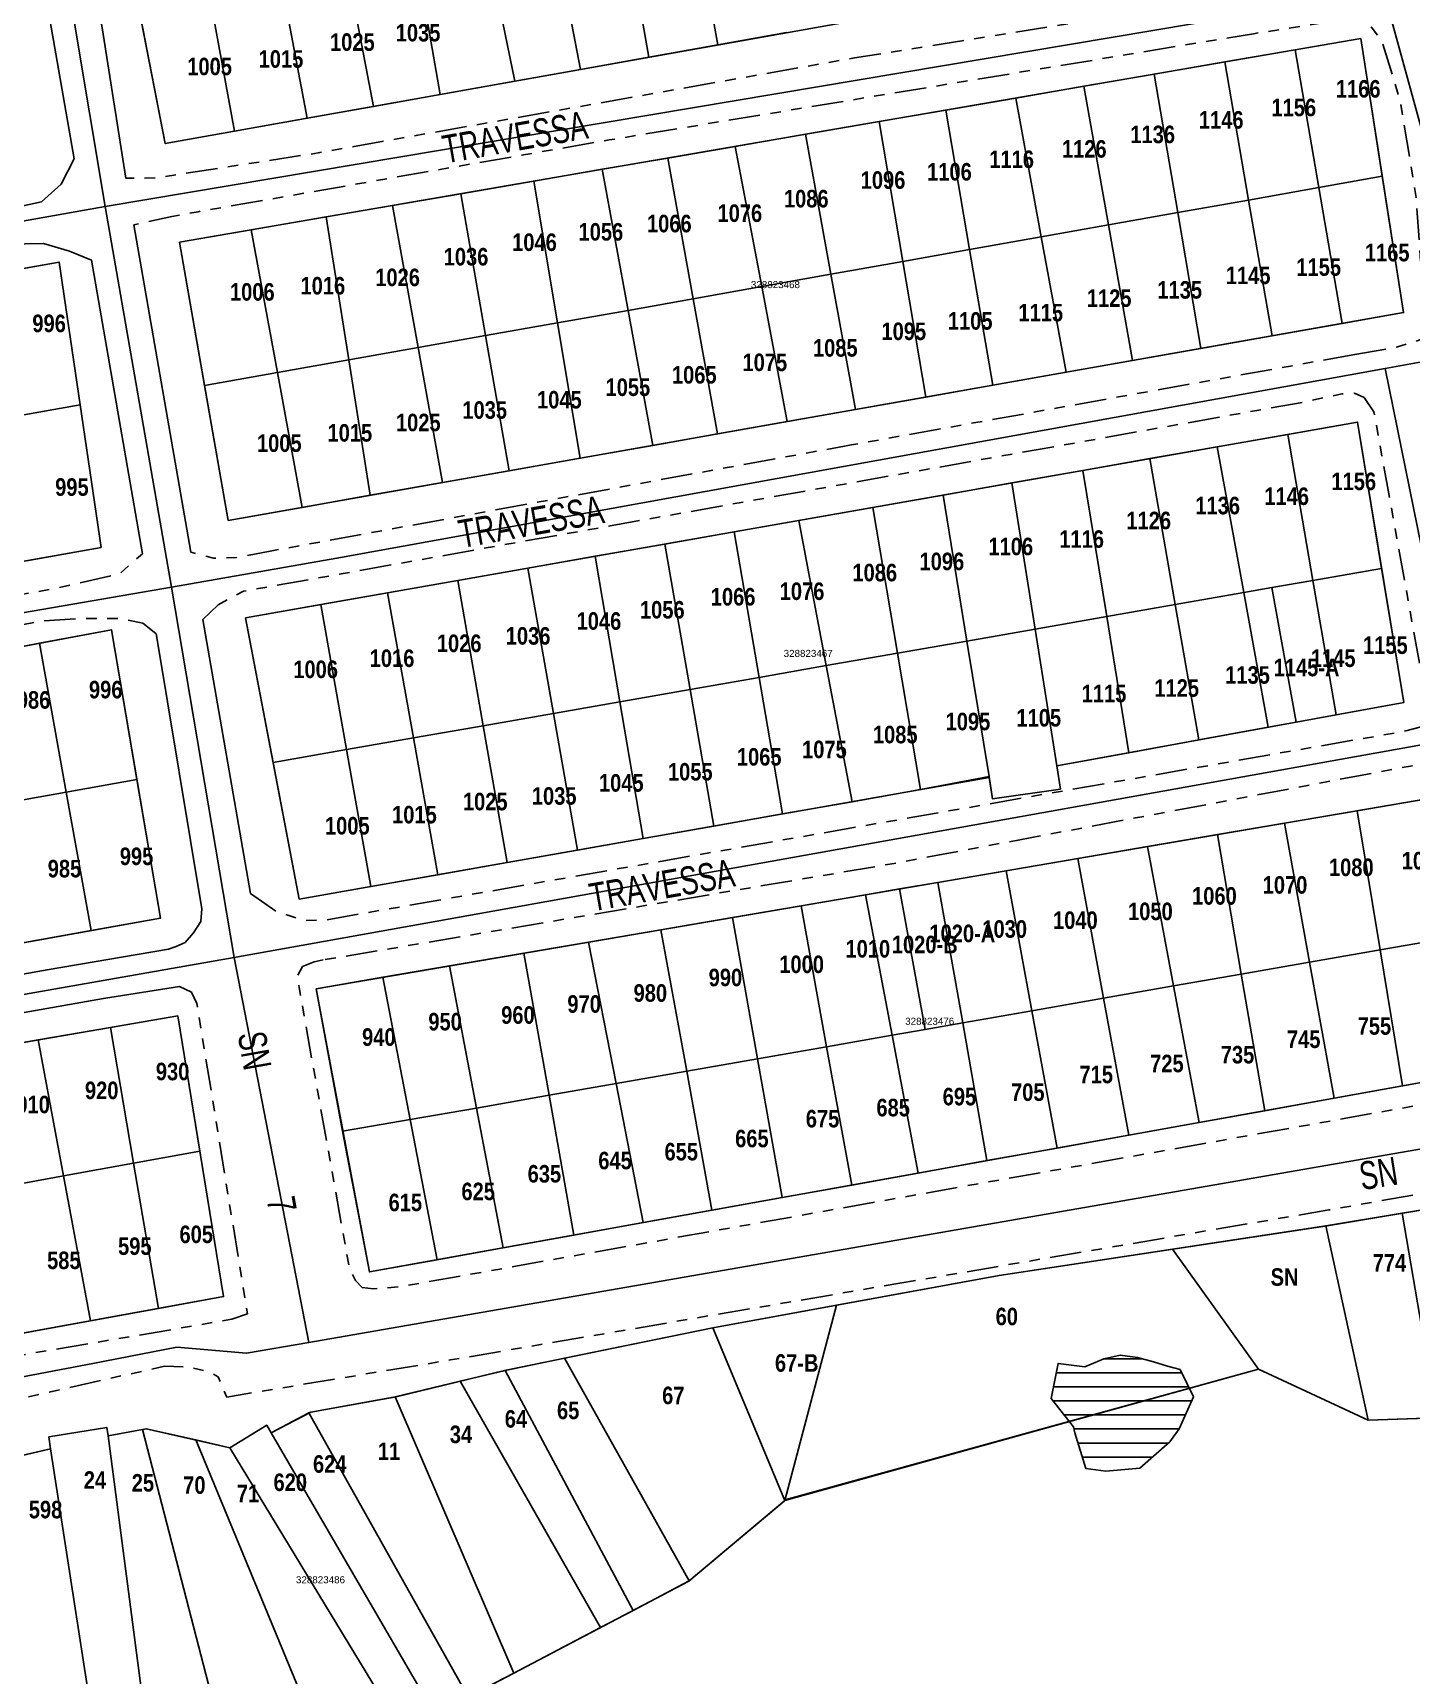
# Model space of a CAD drawing. Extents: x 205316 to 208372, y 4848714 to 4853250.
# Drawn here: x 206676 to 206872.6, y 4851716.8 to 4851951.1 of the extents above; entities that cross this region are included whole.
import ezdxf
from ezdxf.enums import TextEntityAlignment as Align

# ---------------------------------------------------------------- set-up
doc = ezdxf.new("R2010")
doc.units = 0
doc.header["$LTSCALE"] = 1.5
doc.header["$MEASUREMENT"] = 0
doc.linetypes.add('TRACO_25', pattern=[8, 3, -1, 1, -1, 1, -1])
for name, color, linetype in [('CD-MALHA-LOTES', 40, 'CONTINUOUS'), ('CD_TXT_QUADRA', 7, 'CONTINUOUS'), ('HD-HACH-HIDROG', 160, 'CONTINUOUS'), ('HD-LAGOS-PERENE', 170, 'CONTINUOUS'), ('RU-QUADRAS', 6, 'CONTINUOUS'), ('SV-EIXO-RUA-N-PAV', 6, 'CONTINUOUS'), ('SV-EIXO-RUA-PAV', 20, 'CONTINUOUS'), ('SV-RUA-NAO-PAV-S-GUIA-C-GUIA', 7, 'CONTINUOUS'), ('SV-RUA-PAVIM-S-GUIA-C-GUIA', 7, 'CONTINUOUS'), ('SV-TXT-RUA-N-PAV-S-GUIA-C-GUIA', 7, 'CONTINUOUS'), ('SV-TXT-RUA-PAV-S-GUIA-C-GUIA', 7, 'CONTINUOUS'), ('Th_NmrPort', 7, 'CONTINUOUS')]:
    doc.layers.add(name, color=color, linetype=linetype)
doc.styles.add('ARIAL', font='arial.ttf')
doc.styles.add('ROMANS', font='arial.ttf', dxfattribs={"height": 0.2})
doc.styles.get("Standard").update_dxf_attribs({"font": 'swisscbo.ttf'})

# ---------------------------------------------------------------- blocks, each defined once
blk = doc.blocks.new('*X4')
at = {"layer": 'HD-HACH-HIDROG', "color": 0}
for p, q in [((206828.775286, 4851761.919361), (206834.353728, 4851761.919417)), ((206821.996251, 4851759.91926), (206839.878236, 4851759.919439)), ((206821.597745, 4851757.919223), (206840.867294, 4851757.919416)), ((206821.554378, 4851755.91919), (206841.308304, 4851755.919387)), ((206823.118315, 4851753.919172), (206840.429231, 4851753.919346)), ((206824.514342, 4851751.919153), (206839.550157, 4851751.919304)), ((206825.077302, 4851749.919126), (206837.976091, 4851749.919255)), ((206825.707308, 4851747.919099), (206835.718748, 4851747.919199))]:
    blk.add_line(p, q, dxfattribs=at)

msp = doc.modelspace()

# ---------------------------------------------------------------- linework, layer by layer
at = {"layer": 'CD-MALHA-LOTES', "linetype": 'Continuous'}
for p, q in [((206773.73, 4851949.38), (206770.15, 4851969.2)), ((206760.35, 4851967.46), (206763.91, 4851947.63)), ((206750.36, 4851965.69), (206754.17, 4851945.89)), ((206730.71, 4851962.2), (206734.14, 4851942.31)), ((206740.7, 4851963.97), (206744.78, 4851944.21)), ((206720.85, 4851960.45), (206724.64, 4851940.61)), ((206715.18, 4851938.92), (206711.39, 4851958.77)), ((206691.06, 4851955.16), (206694.94, 4851935.31)), ((206701.15, 4851956.95), (206704.79, 4851937.07)), ((206773.73, 4851949.38), (206783.55, 4851951.13)), ((206763.91, 4851947.63), (206773.73, 4851949.38)), ((206846.04, 4851946.94), (206856.09, 4851948.68)), ((206865.43, 4851950.29), (206856.09, 4851948.68)), ((206856.09, 4851948.68), (206859.44, 4851929.03)), ((206868.5, 4851930.64), (206865.43, 4851950.29)), ((206744.78, 4851944.21), (206754.17, 4851945.89)), ((206754.17, 4851945.89), (206763.91, 4851947.63)), ((206846.04, 4851946.94), (206835.96, 4851945.21)), ((206849.43, 4851927.25), (206846.04, 4851946.94)), ((206734.14, 4851942.31), (206744.78, 4851944.21)), ((206825.92, 4851943.47), (206816.23, 4851941.8)), ((206835.96, 4851945.21), (206825.92, 4851943.47)), ((206825.92, 4851943.47), (206829.43, 4851923.69)), ((206835.96, 4851945.21), (206839.33, 4851925.45)), ((206724.64, 4851940.61), (206734.14, 4851942.31)), ((206806.25, 4851940.08), (206816.23, 4851941.8)), ((206816.23, 4851941.8), (206819.86, 4851921.99)), ((206704.79, 4851937.07), (206715.18, 4851938.92)), ((206715.18, 4851938.92), (206724.64, 4851940.61)), ((206806.25, 4851940.08), (206796.74, 4851938.44)), ((206809.64, 4851920.17), (206806.25, 4851940.08)), ((206694.94, 4851935.31), (206704.79, 4851937.07)), ((206786.23, 4851936.63), (206776.23, 4851934.9)), ((206796.74, 4851938.44), (206786.23, 4851936.63)), ((206789.86, 4851916.66), (206786.23, 4851936.63)), ((206800.12, 4851918.48), (206796.74, 4851938.44)), ((206776.23, 4851934.9), (206766.59, 4851933.24)), ((206780.01, 4851914.9), (206776.23, 4851934.9)), ((206766.59, 4851933.24), (206757.25, 4851931.63)), ((206770.21, 4851913.16), (206766.59, 4851933.24)), ((206747.48, 4851929.94), (206737.1, 4851928.15)), ((206757.25, 4851931.63), (206747.48, 4851929.94)), ((206750.86, 4851909.72), (206747.48, 4851929.94)), ((206757.25, 4851931.63), (206760.94, 4851911.51)), ((206859.44, 4851929.03), (206868.5, 4851930.64)), ((206871.54, 4851911.18), (206868.5, 4851930.64)), ((206737.1, 4851928.15), (206727.36, 4851926.47)), ((206740.62, 4851907.9), (206737.1, 4851928.15)), ((206849.43, 4851927.25), (206839.33, 4851925.45)), ((206859.44, 4851929.03), (206849.43, 4851927.25)), ((206852.78, 4851907.86), (206849.43, 4851927.25)), ((206859.44, 4851929.03), (206862.75, 4851909.63)), ((206717.89, 4851924.84), (206707.2, 4851923)), ((206727.36, 4851926.47), (206717.89, 4851924.84)), ((206721.11, 4851904.43), (206717.89, 4851924.84)), ((206731.01, 4851906.19), (206727.36, 4851926.47)), ((206839.33, 4851925.45), (206829.43, 4851923.69)), ((206842.63, 4851906.07), (206839.33, 4851925.45)), ((206707.2, 4851923), (206696.96, 4851921.23)), ((206707.2, 4851923), (206710.93, 4851902.62)), ((206829.43, 4851923.69), (206819.86, 4851921.99)), ((206832.86, 4851904.34), (206829.43, 4851923.69)), ((206696.96, 4851921.23), (206700.55, 4851900.78)), ((206809.64, 4851920.17), (206800.12, 4851918.48)), ((206819.86, 4851921.99), (206809.64, 4851920.17)), ((206812.94, 4851900.82), (206809.64, 4851920.17)), ((206823.4, 4851902.67), (206819.86, 4851921.99)), ((206679.78, 4851918.39), (206668.48, 4851916.37)), ((206682.78, 4851898.04), (206679.78, 4851918.39)), ((206789.86, 4851916.66), (206800.12, 4851918.48)), ((206800.12, 4851918.48), (206803.4, 4851899.13)), ((206780.01, 4851914.9), (206789.86, 4851916.66)), ((206793.37, 4851897.36), (206789.86, 4851916.66)), ((206760.94, 4851911.51), (206770.21, 4851913.16)), ((206770.21, 4851913.16), (206780.01, 4851914.9)), ((206770.21, 4851913.16), (206773.68, 4851893.88)), ((206780.01, 4851914.9), (206783.64, 4851895.64)), ((206760.94, 4851911.51), (206750.86, 4851909.72)), ((206760.94, 4851911.51), (206764.47, 4851892.25)), ((206862.75, 4851909.63), (206871.54, 4851911.18)), ((206750.86, 4851909.72), (206740.62, 4851907.9)), ((206750.86, 4851909.72), (206754.08, 4851890.41)), ((206852.78, 4851907.86), (206862.75, 4851909.63)), ((206721.11, 4851904.43), (206731.01, 4851906.19)), ((206731.01, 4851906.19), (206740.62, 4851907.9)), ((206731.01, 4851906.19), (206734.47, 4851886.94)), ((206740.62, 4851907.9), (206743.97, 4851888.62)), ((206832.86, 4851904.34), (206842.63, 4851906.07)), ((206842.63, 4851906.07), (206852.78, 4851907.86)), ((206710.93, 4851902.62), (206721.11, 4851904.43)), ((206721.11, 4851904.43), (206724.17, 4851885.12)), ((206823.4, 4851902.67), (206832.86, 4851904.34)), ((206710.93, 4851902.62), (206700.55, 4851900.78)), ((206714.45, 4851883.4), (206710.93, 4851902.62)), ((206812.94, 4851900.82), (206823.4, 4851902.67)), ((206700.55, 4851900.78), (206703.92, 4851881.54)), ((206803.4, 4851899.13), (206793.37, 4851897.36)), ((206803.4, 4851899.13), (206812.94, 4851900.82)), ((206671.82, 4851896.09), (206682.78, 4851898.04)), ((206685.78, 4851877.68), (206682.78, 4851898.04)), ((206783.64, 4851895.64), (206793.37, 4851897.36)), ((206773.68, 4851893.88), (206783.64, 4851895.64)), ((206864.96, 4851895.57), (206855.02, 4851893.82)), ((206868.4, 4851874.69), (206864.96, 4851895.57)), ((206754.08, 4851890.41), (206764.47, 4851892.25)), ((206764.47, 4851892.25), (206773.68, 4851893.88)), ((206844.96, 4851892.05), (206835.35, 4851890.35)), ((206855.02, 4851893.82), (206844.96, 4851892.05)), ((206848.75, 4851871.25), (206844.96, 4851892.05)), ((206855.02, 4851893.82), (206858.61, 4851872.98)), ((206743.97, 4851888.62), (206754.08, 4851890.41)), ((206835.35, 4851890.35), (206825.79, 4851888.67)), ((206835.35, 4851890.35), (206838.97, 4851869.54)), ((206734.47, 4851886.94), (206743.97, 4851888.62)), ((206825.79, 4851888.67), (206815.67, 4851886.89)), ((206825.79, 4851888.67), (206829.19, 4851867.82)), ((206724.17, 4851885.12), (206714.45, 4851883.4)), ((206724.17, 4851885.12), (206734.47, 4851886.94)), ((206805.89, 4851885.16), (206795.84, 4851883.39)), ((206815.67, 4851886.89), (206805.89, 4851885.16)), ((206809.26, 4851864.33), (206805.89, 4851885.16)), ((206815.67, 4851886.89), (206818.97, 4851866.03)), ((206703.92, 4851881.54), (206714.45, 4851883.4)), ((206795.84, 4851883.39), (206785.27, 4851881.53)), ((206799.35, 4851862.6), (206795.84, 4851883.39)), ((206785.27, 4851881.53), (206776.06, 4851879.91)), ((206789.2, 4851860.82), (206785.27, 4851881.53)), ((206766.19, 4851878.17), (206756.25, 4851876.42)), ((206776.06, 4851879.91), (206766.19, 4851878.17)), ((206769.78, 4851857.42), (206766.19, 4851878.17)), ((206779.63, 4851859.14), (206776.06, 4851879.91)), ((206675.15, 4851875.79), (206685.78, 4851877.68)), ((206756.25, 4851876.42), (206746.65, 4851874.73)), ((206759.78, 4851855.67), (206756.25, 4851876.42)), ((206746.65, 4851874.73), (206736.65, 4851872.97)), ((206750.28, 4851854), (206746.65, 4851874.73)), ((206858.61, 4851872.98), (206868.4, 4851874.69)), ((206871.56, 4851855.57), (206868.4, 4851874.69)), ((206717.11, 4851869.52), (206726.64, 4851871.2)), ((206736.65, 4851872.97), (206726.64, 4851871.2)), ((206726.64, 4851871.2), (206730.33, 4851850.51)), ((206736.65, 4851872.97), (206740.29, 4851852.25)), ((206838.97, 4851869.54), (206848.75, 4851871.25)), ((206848.75, 4851871.25), (206852.74, 4851871.95)), ((206848.75, 4851871.25), (206852.24, 4851852.04)), ((206858.61, 4851872.98), (206852.74, 4851871.95)), ((206852.74, 4851871.95), (206856.2, 4851852.76)), ((206861.9, 4851853.8), (206858.61, 4851872.98)), ((206717.11, 4851869.52), (206706.36, 4851867.63)), ((206720.78, 4851848.84), (206717.11, 4851869.52)), ((206829.19, 4851867.82), (206838.97, 4851869.54)), ((206842.33, 4851850.23), (206838.97, 4851869.54)), ((206706.36, 4851867.63), (206710.31, 4851847)), ((206818.97, 4851866.03), (206829.19, 4851867.82)), ((206832.35, 4851848.4), (206829.19, 4851867.82)), ((206677.01, 4851864.01), (206667.24, 4851862.17)), ((206687.25, 4851865.93), (206677.01, 4851864.01)), ((206677.01, 4851864.01), (206680.82, 4851842.76)), ((206690.89, 4851844.56), (206687.25, 4851865.93)), ((206799.35, 4851862.6), (206809.26, 4851864.33)), ((206809.26, 4851864.33), (206818.97, 4851866.03)), ((206812.43, 4851845.02), (206809.26, 4851864.33)), ((206818.97, 4851866.03), (206822.06, 4851846.52)), ((206789.2, 4851860.82), (206799.35, 4851862.6)), ((206802.64, 4851843.13), (206799.35, 4851862.6)), ((206769.78, 4851857.42), (206779.63, 4851859.14)), ((206779.63, 4851859.14), (206789.2, 4851860.82)), ((206782.98, 4851839.67), (206779.63, 4851859.14)), ((206792.88, 4851841.41), (206789.2, 4851860.82)), ((206759.78, 4851855.67), (206769.78, 4851857.42)), ((206769.78, 4851857.42), (206773.15, 4851837.93)), ((206750.28, 4851854), (206759.78, 4851855.67)), ((206763.09, 4851836.16), (206759.78, 4851855.67)), ((206861.9, 4851853.8), (206871.56, 4851855.57)), ((206740.29, 4851852.25), (206730.33, 4851850.51)), ((206740.29, 4851852.25), (206750.28, 4851854)), ((206743.71, 4851832.75), (206740.29, 4851852.25)), ((206750.28, 4851854), (206753.7, 4851834.51)), ((206852.24, 4851852.04), (206842.33, 4851850.23)), ((206856.2, 4851852.76), (206852.24, 4851852.04)), ((206856.2, 4851852.76), (206861.9, 4851853.8)), ((206730.33, 4851850.51), (206720.78, 4851848.84)), ((206733.81, 4851831), (206730.33, 4851850.51)), ((206832.35, 4851848.4), (206842.33, 4851850.23)), ((206710.31, 4851847), (206720.78, 4851848.84)), ((206720.78, 4851848.84), (206724.24, 4851829.32)), ((206822.06, 4851846.52), (206832.35, 4851848.4)), ((206714.05, 4851827.52), (206710.31, 4851847)), ((206802.64, 4851843.13), (206812.43, 4851845.02)), ((206812.92, 4851841.8), (206812.43, 4851845.02)), ((206822.06, 4851846.52), (206822.58, 4851843.21)), ((206670.92, 4851840.99), (206680.82, 4851842.76)), ((206680.82, 4851842.76), (206690.89, 4851844.56)), ((206684.35, 4851823.03), (206680.82, 4851842.76)), ((206694.26, 4851824.81), (206690.89, 4851844.56)), ((206792.88, 4851841.41), (206802.64, 4851843.13)), ((206822.58, 4851843.21), (206812.92, 4851841.8)), ((206782.98, 4851839.67), (206792.88, 4851841.41)), ((206874.63, 4851841.79), (206864.89, 4851840.13)), ((206773.15, 4851837.93), (206782.98, 4851839.67)), ((206854.54, 4851838.36), (206844.97, 4851836.72)), ((206864.89, 4851840.13), (206854.54, 4851838.36)), ((206854.54, 4851838.36), (206858.13, 4851818.52)), ((206864.89, 4851840.13), (206868.18, 4851820.28)), ((206753.7, 4851834.51), (206763.09, 4851836.16)), ((206773.15, 4851837.93), (206763.09, 4851836.16)), ((206844.97, 4851836.72), (206835, 4851835.01)), ((206844.97, 4851836.72), (206848.39, 4851816.81)), ((206753.7, 4851834.51), (206743.71, 4851832.75)), ((206825.07, 4851833.31), (206814.86, 4851831.57)), ((206835, 4851835.01), (206825.07, 4851833.31)), ((206825.07, 4851833.31), (206828.73, 4851813.37)), ((206835, 4851835.01), (206838.72, 4851815.12)), ((206724.24, 4851829.32), (206733.81, 4851831)), ((206733.81, 4851831), (206743.71, 4851832.75)), ((206814.86, 4851831.57), (206805.13, 4851829.9)), ((206814.86, 4851831.57), (206818.52, 4851811.58)), ((206724.24, 4851829.32), (206714.05, 4851827.52)), ((206799.64, 4851828.96), (206794.79, 4851828.13)), ((206805.13, 4851829.9), (206799.64, 4851828.96)), ((206799.64, 4851828.96), (206803.28, 4851808.91)), ((206805.13, 4851829.9), (206808.66, 4851809.86)), ((206785.6, 4851826.56), (206775.81, 4851824.89)), ((206794.79, 4851828.13), (206785.6, 4851826.56)), ((206785.6, 4851826.56), (206789.25, 4851806.46)), ((206794.79, 4851828.13), (206798.58, 4851808.09)), ((206684.35, 4851823.03), (206694.26, 4851824.81)), ((206775.81, 4851824.89), (206765.62, 4851823.15)), ((206775.81, 4851824.89), (206779.39, 4851804.73)), ((206674.35, 4851821.23), (206684.35, 4851823.03)), ((206765.62, 4851823.15), (206755.28, 4851821.38)), ((206765.62, 4851823.15), (206769.3, 4851802.96)), ((206868.18, 4851820.28), (206878.02, 4851822)), ((206746.07, 4851819.8), (206735.46, 4851817.98)), ((206755.28, 4851821.38), (206746.07, 4851819.8)), ((206746.07, 4851819.8), (206749.66, 4851799.52)), ((206755.28, 4851821.38), (206759.23, 4851801.2)), ((206858.13, 4851818.52), (206868.18, 4851820.28)), ((206871.39, 4851800.88), (206868.18, 4851820.28)), ((206735.46, 4851817.98), (206725.94, 4851816.36)), ((206735.46, 4851817.98), (206739.31, 4851797.71)), ((206848.39, 4851816.81), (206858.13, 4851818.52)), ((206861.65, 4851799.12), (206858.13, 4851818.52)), ((206716.43, 4851814.73), (206725.94, 4851816.36)), ((206720.21, 4851794.39), (206716.43, 4851814.73)), ((206725.94, 4851816.36), (206729.86, 4851796.06)), ((206828.73, 4851813.37), (206838.72, 4851815.12)), ((206838.72, 4851815.12), (206848.39, 4851816.81)), ((206842.37, 4851795.65), (206838.72, 4851815.12)), ((206851.73, 4851797.33), (206848.39, 4851816.81)), ((206818.52, 4851811.58), (206828.73, 4851813.37)), ((206832.33, 4851793.84), (206828.73, 4851813.37)), ((206696.71, 4851810.86), (206687.1, 4851809.2)), ((206699.86, 4851791.55), (206696.71, 4851810.86)), ((206803.28, 4851808.91), (206808.66, 4851809.86)), ((206808.66, 4851809.86), (206818.52, 4851811.58)), ((206812.12, 4851790.2), (206808.66, 4851809.86)), ((206822.11, 4851792), (206818.52, 4851811.58)), ((206687.1, 4851809.2), (206676.82, 4851807.42)), ((206690.42, 4851789.84), (206687.1, 4851809.2)), ((206789.25, 4851806.46), (206798.58, 4851808.09)), ((206798.58, 4851808.09), (206803.28, 4851808.91)), ((206802.29, 4851788.43), (206798.58, 4851808.09)), ((206676.82, 4851807.42), (206666.43, 4851805.62)), ((206676.82, 4851807.42), (206680.44, 4851788.02)), ((206779.39, 4851804.73), (206789.25, 4851806.46)), ((206789.25, 4851806.46), (206792.84, 4851786.72)), ((206759.23, 4851801.2), (206769.3, 4851802.96)), ((206769.3, 4851802.96), (206779.39, 4851804.73)), ((206772.9, 4851783.13), (206769.3, 4851802.96)), ((206779.39, 4851804.73), (206782.91, 4851784.93)), ((206749.66, 4851799.52), (206759.23, 4851801.2)), ((206763.11, 4851781.37), (206759.23, 4851801.2)), ((206861.65, 4851799.12), (206871.39, 4851800.88)), ((206871.39, 4851800.88), (206881.34, 4851802.67)), ((206739.31, 4851797.71), (206749.66, 4851799.52)), ((206753.2, 4851779.58), (206749.66, 4851799.52)), ((206851.73, 4851797.33), (206861.65, 4851799.12)), ((206729.86, 4851796.06), (206720.21, 4851794.39)), ((206729.86, 4851796.06), (206739.31, 4851797.71)), ((206729.86, 4851796.06), (206733.72, 4851776.07)), ((206743.1, 4851777.76), (206739.31, 4851797.71)), ((206842.37, 4851795.65), (206851.73, 4851797.33)), ((206724.05, 4851774.33), (206720.21, 4851794.39)), ((206822.11, 4851792), (206832.33, 4851793.84)), ((206832.33, 4851793.84), (206842.37, 4851795.65)), ((206690.42, 4851789.84), (206699.86, 4851791.55)), ((206703.25, 4851770.8), (206699.86, 4851791.55)), ((206812.12, 4851790.2), (206822.11, 4851792)), ((206680.44, 4851788.02), (206690.42, 4851789.84)), ((206693.99, 4851769.11), (206690.42, 4851789.84)), ((206802.29, 4851788.43), (206812.12, 4851790.2)), ((206670.27, 4851786.18), (206680.44, 4851788.02)), ((206684.29, 4851767.35), (206680.44, 4851788.02)), ((206782.91, 4851784.93), (206792.84, 4851786.72)), ((206792.84, 4851786.72), (206802.29, 4851788.43)), ((206772.9, 4851783.13), (206782.91, 4851784.93)), ((206763.11, 4851781.37), (206772.9, 4851783.13)), ((206871.33, 4851782.69), (206860.42, 4851780.88)), ((206874.86, 4851783.28), (206871.33, 4851782.69)), ((206871.33, 4851782.69), (206876.33, 4851753.53)), ((206743.1, 4851777.76), (206753.2, 4851779.58)), ((206753.2, 4851779.58), (206763.11, 4851781.37)), ((206838.56, 4851777.56), (206860.42, 4851780.88)), ((206860.42, 4851780.88), (206866.46, 4851753.18)), ((206733.72, 4851776.07), (206743.1, 4851777.76)), ((206813.87, 4851773.8), (206838.56, 4851777.56)), ((206850.82, 4851760.44), (206838.56, 4851777.56)), ((206733.72, 4851776.07), (206724.05, 4851774.33)), ((206790.68, 4851769.57), (206813.87, 4851773.8)), ((206693.99, 4851769.11), (206703.25, 4851770.8)), ((206684.29, 4851767.35), (206693.99, 4851769.11)), ((206790.68, 4851769.57), (206773.03, 4851766.35)), ((206783.31, 4851741.72), (206790.68, 4851769.57)), ((206674.36, 4851765.54), (206684.29, 4851767.35)), ((206773.03, 4851766.35), (206751.87, 4851762.02)), ((206783.31, 4851741.72), (206773.03, 4851766.35)), ((206751.87, 4851762.02), (206743.39, 4851760.28)), ((206769.63, 4851730.24), (206751.87, 4851762.02)), ((206737, 4851758.74), (206727.72, 4851756.5)), ((206743.39, 4851760.28), (206737, 4851758.74)), ((206737, 4851758.74), (206756.99, 4851723.6)), ((206743.39, 4851760.28), (206761.65, 4851726.04)), ((206850.82, 4851760.44), (206783.31, 4851741.72)), ((206866.46, 4851753.18), (206850.82, 4851760.44)), ((206727.72, 4851756.5), (206715.67, 4851754.33)), ((206744.64, 4851717.1), (206727.72, 4851756.5)), ((206715.43, 4851754.21), (206710.03, 4851751.36)), ((206715.67, 4851754.33), (206715.43, 4851754.21)), ((206738.14, 4851713.69), (206715.43, 4851754.21)), ((206686.61, 4851752.13), (206678.31, 4851750.78)), ((206686.77, 4851750.95), (206686.61, 4851752.13)), ((206691.67, 4851751.86), (206686.77, 4851750.95)), ((206692.2, 4851751.96), (206691.67, 4851751.86)), ((206691.67, 4851751.86), (206704.48, 4851702.46)), ((206699.31, 4851750.35), (206692.2, 4851751.96)), ((206709.4, 4851752.47), (206704.15, 4851749.25)), ((206710.03, 4851751.36), (206709.4, 4851752.47)), ((206710.03, 4851751.36), (206733.41, 4851711.2)), ((206866.46, 4851753.18), (206876.33, 4851753.53)), ((206678.58, 4851749.07), (206670.7, 4851747.25)), ((206678.31, 4851750.78), (206678.58, 4851749.07)), ((206685.47, 4851704.65), (206678.58, 4851749.07)), ((206692.97, 4851703.78), (206686.77, 4851750.95)), ((206704.15, 4851749.25), (206699.31, 4851750.35)), ((206699.31, 4851750.35), (206717.73, 4851705.8)), ((206728.71, 4851708.73), (206704.15, 4851749.25)), ((206769.63, 4851730.24), (206783.31, 4851741.72)), ((206761.65, 4851726.04), (206769.63, 4851730.24)), ((206756.99, 4851723.6), (206761.65, 4851726.04)), ((206744.64, 4851717.1), (206756.99, 4851723.6)), ((206738.14, 4851713.69), (206744.64, 4851717.1))]:
    msp.add_line(p, q, dxfattribs=at)
at = {"layer": 'HD-LAGOS-PERENE', "flags": 128}
msp.add_lwpolyline([(206835.86, 4851761.48), (206833.6, 4851762.14), (206831.12, 4851762.43), (206828.8, 4851761.93), (206826.09, 4851760.77), (206822.27, 4851761.28), (206821.27, 4851756.28), (206824.46, 4851752.21), (206824.63, 4851751.35), (206826.23, 4851746.27), (206829.07, 4851745.92), (206833.9, 4851746.31), (206838.18, 4851750.1), (206839.55, 4851751.92), (206841.57, 4851756.51), (206839.65, 4851760.39), (206837.88, 4851760.89)], close=True, dxfattribs=at)
at = {"layer": 'RU-QUADRAS', "linetype": 'Continuous'}
for points in [[(206687.26, 4851974.57), (206845.54, 4852002.73), (206852.65, 4851963.47), (206694.94, 4851935.31)], [(206696.96, 4851921.23), (206865.43, 4851950.29), (206871.54, 4851911.18), (206703.92, 4851881.54)], [(206520.69, 4851889.51), (206579.41, 4851900.47), (206679.78, 4851918.39), (206685.78, 4851877.68), (206527.22, 4851849.56)], [(206706.36, 4851867.63), (206864.96, 4851895.57), (206871.56, 4851855.57), (206822.06, 4851846.52), (206822.58, 4851843.21), (206812.92, 4851841.8), (206812.45, 4851844.87), (206714.05, 4851827.52)], [(206517.69, 4851834.11), (206687.25, 4851865.93), (206694.26, 4851824.81), (206525.49, 4851794.46)], [(206716.43, 4851814.73), (206884.32, 4851843.45), (206890.95, 4851804.4), (206724.05, 4851774.33)], [(206503.38, 4851777.41), (206696.71, 4851810.86), (206703.25, 4851770.8), (206510.76, 4851735.73)]]:
    msp.add_lwpolyline(points, close=True, dxfattribs=at)
for points in [[(206650.85, 4851742.65), (206678.58, 4851749.07), (206678.31, 4851750.78), (206686.61, 4851752.13), (206686.78, 4851750.95), (206692.2, 4851751.96), (206704.15, 4851749.25), (206709.4, 4851752.47), (206710.05, 4851751.37), (206715.67, 4851754.33), (206727.87, 4851756.53), (206743.29, 4851760.26), (206773.03, 4851766.35), (206813.87, 4851773.8), (206860.62, 4851780.91), (206879.94, 4851784.13)], [(206540.06, 4851582.06), (206537.99, 4851616.46), (206557.62, 4851619.77), (206555.14, 4851629.26), (206537.17, 4851623.48), (206515.68, 4851620.39), (206520.5, 4851664.95), (206549.87, 4851661.86), (206550.23, 4851664.55), (206544.11, 4851693.33), (206546.81, 4851693.73), (206545.79, 4851699.4), (206623.06, 4851714.54), (206623.4, 4851711.77), (206705.03, 4851702.4), (206728.71, 4851708.73), (206769.61, 4851730.23), (206783.47, 4851741.86), (206850.82, 4851760.44), (206866.46, 4851753.18), (206880.23, 4851753.67)], [(206880.23, 4851753.67), (206866.46, 4851753.18), (206850.82, 4851760.44), (206783.47, 4851741.86), (206769.61, 4851730.23), (206728.71, 4851708.73), (206705.03, 4851702.4), (206623.4, 4851711.77)]]:
    msp.add_lwpolyline(points, dxfattribs=at)
at = {"layer": 'SV-EIXO-RUA-N-PAV', "flags": 128}
for points in [[(206955.57, 4851972.8), (206868.96, 4851956.1), (206865.03, 4851955.3), (206860.15, 4851954.92), (206853.61, 4851954.42), (206686.35, 4851926.32)], [(206868.96, 4851956.1), (206874.69, 4851935.1), (206876.44, 4851917.54), (206878.84, 4851905.02)], [(206955.71, 4851918.38), (206897.08, 4851908.32), (206887.66, 4851906.62), (206878.84, 4851905.02), (206868.91, 4851903.22), (206719.42, 4851876.13), (206695.8, 4851872.01), (206510.33, 4851840.06), (206473.11, 4851833.64), (206346.98, 4851811.89), (206331.94, 4851808.45), (206323.57, 4851806.62), (206172.98, 4851780.86), (206163.33, 4851780.28)], [(206868.91, 4851903.22), (206879.9, 4851849.18)], [(206955.57, 4851862.93), (206898.87, 4851853.57), (206897.22, 4851853.3), (206890.2, 4851848.62), (206879.9, 4851849.18), (206874.1, 4851849.5), (206704.78, 4851819.2)], [(206704.78, 4851819.2), (206715.41, 4851764.26)], [(206955.57, 4851806.05), (206898.12, 4851796.05), (206715.41, 4851764.26), (206706.54, 4851762.72), (206696.59, 4851763.59), (206684.59, 4851761.25), (206621.22, 4851749.25), (206549.22, 4851731.98), (206501.15, 4851723.14)]]:
    msp.add_lwpolyline(points, dxfattribs=at)
at = {"layer": 'SV-EIXO-RUA-PAV', "flags": 128}
for points in [[(206704.78, 4851819.2), (206695.8, 4851872.01), (206686.35, 4851926.32), (206677.53, 4851979.27), (206667.82, 4852034.78)], [(206686.35, 4851926.32), (206508.24, 4851894.7), (206462.75, 4851886.62), (206322.61, 4851861.73), (206309.38, 4851859.38), (206167.86, 4851834.74), (206162.29, 4851832.95), (206157.08, 4851831.27), (206148.22, 4851829.35), (206130.19, 4851826.89), (206114.33, 4851824.73), (205976.22, 4851801.42), (205834.97, 4851776.76), (205796.3, 4851770.11)], [(206163.12, 4851723.31), (206334.57, 4851753.84), (206341.29, 4851755.03), (206475.35, 4851778.9), (206492.66, 4851781.94), (206515.23, 4851785.91), (206704.78, 4851819.2)]]:
    msp.add_lwpolyline(points, dxfattribs=at)
at = {"layer": 'SV-RUA-NAO-PAV-S-GUIA-C-GUIA', "linetype": 'TRACO_25', "flags": 128}
for points in [[(206681.82, 4851974.79), (206685.9, 4851977.85), (206690.32, 4851978.79), (206721.13, 4851984.36), (206787.85, 4851996.42), (206845.41, 4852006.15), (206846.6, 4852005.81), (206847.56, 4852004.7), (206848.72, 4852001.46), (206850.82, 4851988.79), (206855.58, 4851960.02), (206855.14, 4851958.7), (206852.04, 4851956.89), (206793.24, 4851947.53), (206715.44, 4851933.76), (206693.57, 4851930.4), (206689.3, 4851930.37)], [(206864.56, 4851905.2), (206870.67, 4851906.28), (206874.01, 4851907.35), (206874.53, 4851910.03), (206873.32, 4851927.62), (206871.07, 4851941.34), (206868.49, 4851949.79), (206866.69, 4851952.28), (206862.83, 4851952.98), (206850.11, 4851950.97), (206758.26, 4851935.82), (206699.61, 4851925.58), (206695.85, 4851924.9), (206690.47, 4851923.69)], [(206864.56, 4851905.2), (206792.8, 4851892.32), (206709.89, 4851877.16), (206705.09, 4851876.27), (206701.82, 4851876.15), (206698.6, 4851877.02)], [(206700.28, 4851867.41), (206702.47, 4851869.51), (206706.09, 4851871.43), (206857.76, 4851898.5), (206862.71, 4851899.61), (206864.51, 4851899.67), (206865.91, 4851899.09), (206867.31, 4851897.02), (206875.09, 4851854.02), (206874.83, 4851853), (206874.03, 4851852.08), (206871.6, 4851851.45), (206717.56, 4851824.5), (206714.68, 4851824.47), (206710.74, 4851825.76), (206707.09, 4851828.33)], [(206505.4, 4851842.11), (206532.72, 4851846.63), (206623.36, 4851862.21), (206678.67, 4851871.71), (206688.37, 4851873.89), (206691.68, 4851876.78)], [(206693.59, 4851865.42), (206691.73, 4851866.86), (206688.36, 4851867.54), (206683.24, 4851867.55), (206677.26, 4851867.17), (206519.33, 4851838.87), (206516.02, 4851837.77), (206514.72, 4851836.86), (206513.39, 4851834.07), (206517.03, 4851808.14), (206519.95, 4851789.31)], [(206501.01, 4851780.51), (206499.29, 4851778.27), (206499.11, 4851777.57), (206498.44, 4851776.4), (206498.82, 4851770.8), (206503.49, 4851740.75), (206501.18, 4851739.54), (206500.57, 4851735.92), (206502.13, 4851725.35), (206506.23, 4851725.92), (206521.98, 4851729.03), (206536.12, 4851731.7), (206548.73, 4851733.24), (206558.2, 4851737.69), (206571.27, 4851740.55), (206588.15, 4851744.5), (206595.07, 4851747), (206603.04, 4851749.79), (206621.42, 4851751.13), (206635.38, 4851755.81), (206704.44, 4851767.57), (206706.65, 4851768.36), (206699.45, 4851812.61), (206698.67, 4851814.26)], [(206955.57, 4851799.97), (206934.14, 4851796.16), (206860.88, 4851783.17), (206735.63, 4851761.77), (206703.71, 4851756.48), (206702.49, 4851759.36), (206701.02, 4851760.12), (206698.13, 4851760.77), (206694.81, 4851760.87), (206654.52, 4851751.84), (206624, 4851746.46), (206585.03, 4851737.55), (206565.65, 4851732.94), (206559.17, 4851731.96), (206552.85, 4851730.31), (206529.3, 4851726.65), (206511.96, 4851723.83), (206509.42, 4851722.02), (206508.46, 4851720.4), (206508.21, 4851717.63), (206508.16, 4851715.1), (206512.83, 4851676.33), (206513.57, 4851669.7), (206514.06, 4851665.84), (206514.03, 4851660.11), (206513.76, 4851655.44), (206512.64, 4851644.99), (206509.35, 4851624.21), (206509.04, 4851619.98), (206511, 4851618.32), (206514.46, 4851617.32), (206528.26, 4851617.97), (206532.48, 4851617.63), (206534.74, 4851615.64), (206536.01, 4851612.66), (206536.51, 4851590.47), (206535, 4851581.45), (206535.07, 4851577.82), (206537.19, 4851563.13), (206538.4, 4851551.11), (206538.67, 4851544.48), (206539.26, 4851538.03), (206538.95, 4851534.3), (206537.9, 4851520.6), (206539.26, 4851518.77), (206540.04, 4851506.18), (206541.1, 4851490.87), (206542.56, 4851475.23), (206543.53, 4851465.1), (206543.84, 4851461.96), (206545.54, 4851451.49), (206547.81, 4851439.67), (206548.09, 4851432.97), (206548.17, 4851427.19), (206548.57, 4851415.7)]]:
    msp.add_lwpolyline(points, dxfattribs=at)
msp.add_lwpolyline([(206717.45, 4851818.83), (206716.18, 4851818.56), (206714.5, 4851817.9), (206713.73, 4851816.5), (206721.18, 4851774.88), (206722.08, 4851773.1), (206723.03, 4851772.09), (206724.65, 4851771.9), (206728.52, 4851772.22), (206888.68, 4851800.78), (206890.68, 4851801.46), (206891.96, 4851802.13), (206893.26, 4851804.54), (206892.99, 4851815.65), (206890.45, 4851832.88), (206888.52, 4851843.57), (206887.51, 4851845.73), (206886.18, 4851846.96), (206882.98, 4851847.66), (206879.86, 4851847.71), (206873.38, 4851846.66), (206798.88, 4851832.6)], close=True, dxfattribs=at)
at = {"layer": 'SV-RUA-PAVIM-S-GUIA-C-GUIA', "flags": 128}
for points in [[(206681.82, 4851974.79), (206685.94, 4851951.82), (206689.3, 4851930.37)], [(206674.88, 4851973.73), (206681.92, 4851933.11), (206680.08, 4851929.52), (206677.28, 4851926.99), (206660.93, 4851923.49), (206598.03, 4851912.75), (206539.05, 4851902.08), (206511.14, 4851897.38)], [(206690.47, 4851923.69), (206698.6, 4851877.02)], [(206461.44, 4851883.9), (206504.92, 4851892.15), (206560.86, 4851901.27), (206672.33, 4851920.95), (206677.55, 4851921.06), (206681.26, 4851919.96), (206684.43, 4851918.65), (206691.68, 4851876.78)], [(206700.28, 4851867.41), (206707.09, 4851828.33)], [(206693.64, 4851865.4), (206700.13, 4851826.13), (206700.01, 4851824.33), (206698.95, 4851822.69), (206697.76, 4851821.3), (206696.5, 4851820.73), (206695.4, 4851820.36), (206678.08, 4851817.44), (206623.19, 4851807.64), (206544.04, 4851793.7), (206519.95, 4851789.31)], [(206501.01, 4851780.51), (206542.23, 4851787.93), (206686.14, 4851813.35), (206696.98, 4851815.05), (206698.67, 4851814.26)]]:
    msp.add_lwpolyline(points, dxfattribs=at)

# ---------------------------------------------------------------- block references
at = {"layer": 'HD-LAGOS-PERENE'}
msp.add_blockref('*X4', (0, 0), dxfattribs=at)

# ---------------------------------------------------------------- texts
at = {"layer": 'CD_TXT_QUADRA', "color": 7, "linetype": 'Continuous', "style": 'ROMANS'}
for s, p in [('328823468', (206781.95, 4851915.18)), ('328823467', (206786.62, 4851862.57)), ('328823476', (206803.95, 4851810.09)), ('328823486', (206717.07, 4851730.41))]:
    msp.add_text(s, height=1, dxfattribs=at).set_placement(p, align=Align.MIDDLE)
at = {"layer": 'SV-TXT-RUA-N-PAV-S-GUIA-C-GUIA', "style": 'ARIAL', "width": 0.7}
for s, rotation, p in [('TRAVESSA', 10, (206734.88, 4851932.45)), ('TRAVESSA', 10, (206737.17, 4851877.58)), ('TRAVESSA', 10, (206755.83, 4851825.74)), ('SN             1', 9, (206865.58, 4851785.98))]:
    msp.add_text(s, height=4, rotation=rotation, dxfattribs=at).set_placement(p)
at = {"layer": 'SV-TXT-RUA-PAV-S-GUIA-C-GUIA', "style": 'ARIAL', "width": 0.7}
msp.add_text('SN                 7', height=4, rotation=280, dxfattribs=at).set_placement((206705.24, 4851808.23))
at = {"layer": 'Th_NmrPort', "color": 1}
for s, p in [('1025', (206718.43, 4851949.78)), ('1035', (206727.8, 4851951.12)), ('1015', (206708.25, 4851947.37)), ('1005', (206698.07, 4851946.3)), ('1166', (206861.87, 4851943.11)), ('1156', (206852.69, 4851940.45)), ('1146', (206842.34, 4851938.68)), ('1136', (206832.57, 4851936.61)), ('1116', (206812.45, 4851933.06)), ('1126', (206822.81, 4851934.54)), ('1106', (206803.58, 4851931.28)), ('1096', (206794.11, 4851930.1)), ('1086', (206783.16, 4851927.44)), ('1066', (206763.63, 4851923.89)), ('1076', (206773.69, 4851925.37)), ('1046', (206744.4, 4851921.23)), ('1056', (206753.87, 4851922.71)), ('1036', (206734.64, 4851919.16)), ('1165', (206866.01, 4851919.75)), ('1145', (206846.18, 4851916.5)), ('1155', (206856.24, 4851917.68)), ('1006', (206704.16, 4851914.14)), ('1016', (206714.22, 4851915.02)), ('1026', (206724.88, 4851916.21)), ('1135', (206836.42, 4851914.43)), ('1125', (206826.36, 4851913.25)), ('996', (206675.98, 4851909.65)), ('1105', (206806.54, 4851910)), ('1115', (206816.6, 4851911.18)), ('1095', (206797.07, 4851908.52)), ('1085', (206787.3, 4851906.15)), ('1065', (206767.19, 4851902.31)), ('1075', (206777.25, 4851904.09)), ('1055', (206757.72, 4851900.54)), ('1045', (206747.95, 4851898.76)), ('1025', (206727.83, 4851895.51)), ('1035', (206737.3, 4851897.29)), ('1015', (206718.07, 4851894.03)), ('1005', (206708.01, 4851892.56)), ('995', (206679.23, 4851886.3)), ('1156', (206861.24, 4851887.11)), ('1136', (206841.83, 4851883.66)), ('1146', (206851.67, 4851884.99)), ('1126', (206832, 4851881.53)), ('1116', (206822.43, 4851878.88)), ('1106', (206812.33, 4851877.82)), ('1096', (206802.5, 4851875.69)), ('1086', (206792.93, 4851874.1)), ('1066', (206772.73, 4851870.65)), ('1076', (206782.56, 4851871.44)), ('1046', (206753.59, 4851867.19)), ('1056', (206762.63, 4851868.79)), ('1036', (206743.49, 4851865.07)), ('1026', (206733.66, 4851864.01)), ('1155', (206865.75, 4851863.74)), ('1006', (206713.19, 4851860.29)), ('1016', (206724.09, 4851861.88)), ('1145-A', (206853, 4851860.55)), ('1145', (206858.31, 4851861.88)), ('1135', (206846.09, 4851859.49)), ('986', (206673.76, 4851855.93)), ('996', (206684.05, 4851857.4)), ('1115', (206825.62, 4851856.84)), ('1125', (206835.99, 4851857.63)), ('1105', (206816.32, 4851853.38)), ('1085', (206795.85, 4851850.99)), ('1095', (206806.22, 4851852.85)), ('1075', (206785.75, 4851848.87)), ('1065', (206776.45, 4851847.81)), ('1045', (206756.78, 4851844.09)), ('1055', (206766.62, 4851845.68)), ('1025', (206737.38, 4851841.43)), ('1035', (206747.21, 4851842.23)), ('1015', (206727.28, 4851839.57)), ('1005', (206717.71, 4851837.98)), ('995', (206688.45, 4851833.62)), ('1080', (206860.89, 4851832.05)), ('1090', (206871.27, 4851833)), ('985', (206678.17, 4851831.86)), ('1060', (206841.37, 4851827.97)), ('1070', (206851.44, 4851829.54)), ('1050', (206832.24, 4851825.76)), ('1020-A', (206803.91, 4851822.62)), ('1030', (206811.46, 4851823.25)), ('1040', (206821.54, 4851824.51)), ('1010', (206791.94, 4851820.42)), ('1020-B', (206798.55, 4851821.04)), ('1000', (206782.5, 4851818.21)), ('990', (206772.43, 4851816.33)), ('980', (206761.72, 4851814.12)), ('960', (206742.84, 4851810.98)), ('970', (206752.28, 4851812.55)), ('950', (206732.45, 4851810.03)), ('755', (206864.98, 4851809.41)), ('940', (206723, 4851807.83)), ('745', (206854.9, 4851807.52)), ('725', (206835.39, 4851804.06)), ('735', (206845.46, 4851805.32)), ('930', (206693.59, 4851802.92)), ('715', (206825.31, 4851802.49)), ('920', (206683.48, 4851800.23)), ('695', (206805.8, 4851799.34)), ('705', (206815.55, 4851799.97)), ('910', (206673.7, 4851798.21)), ('685', (206796.35, 4851797.77)), ('675', (206786.28, 4851796.19)), ('665', (206776.2, 4851793.36)), ('645', (206756.69, 4851790.22)), ('655', (206766.13, 4851791.48)), ('635', (206746.61, 4851788.33)), ('625', (206737.17, 4851785.81)), ('615', (206726.78, 4851784.24)), ('605', (206696.96, 4851779.69)), ('585', (206678.08, 4851775.98)), ('595', (206688.2, 4851778)), ('SN', (206852.57, 4851773.6)), ('774', (206867.12, 4851775.62)), ('60', (206813.35, 4851767.97)), ('67-B', (206781.88, 4851761.34)), ('67', (206765.79, 4851756.71)), ('64', (206743.35, 4851753.36)), ('65', (206750.8, 4851754.57)), ('34', (206735.51, 4851751.15)), ('11', (206725.25, 4851748.74)), ('624', (206716, 4851746.93)), ('24', (206683.31, 4851744.64)), ('25', (206690.15, 4851744.24)), ('70', (206697.49, 4851743.92)), ('620', (206710.37, 4851744.32)), ('71', (206705.14, 4851742.71)), ('598', (206675.47, 4851740.42))]:
    msp.add_text(s, height=2.5, dxfattribs=at).set_placement(p, align=Align.MIDDLE_LEFT)

doc.saveas('drawing.dxf')
